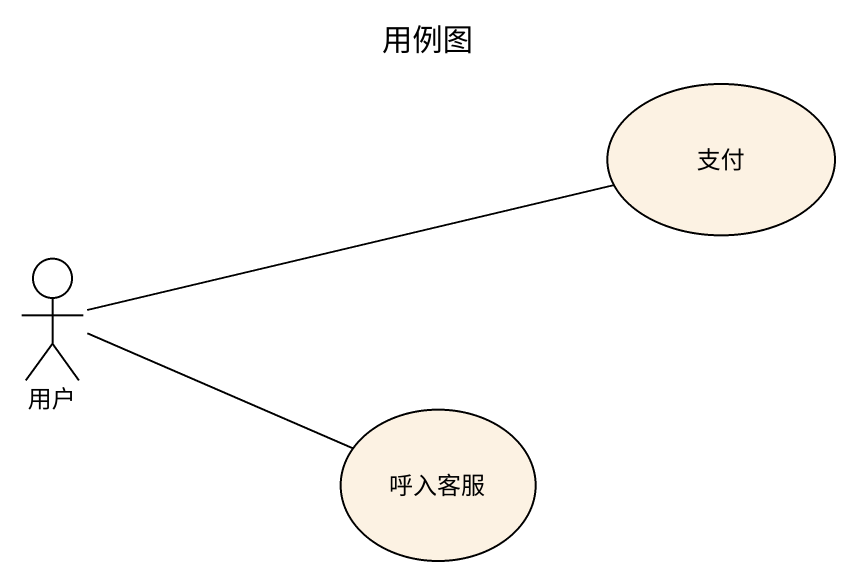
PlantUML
@startuml
title 用例图
usecase 支付
actor 用户
usecase 呼入客服
用户 -right- 支付
用户 -right- 呼入客服
@enduml
